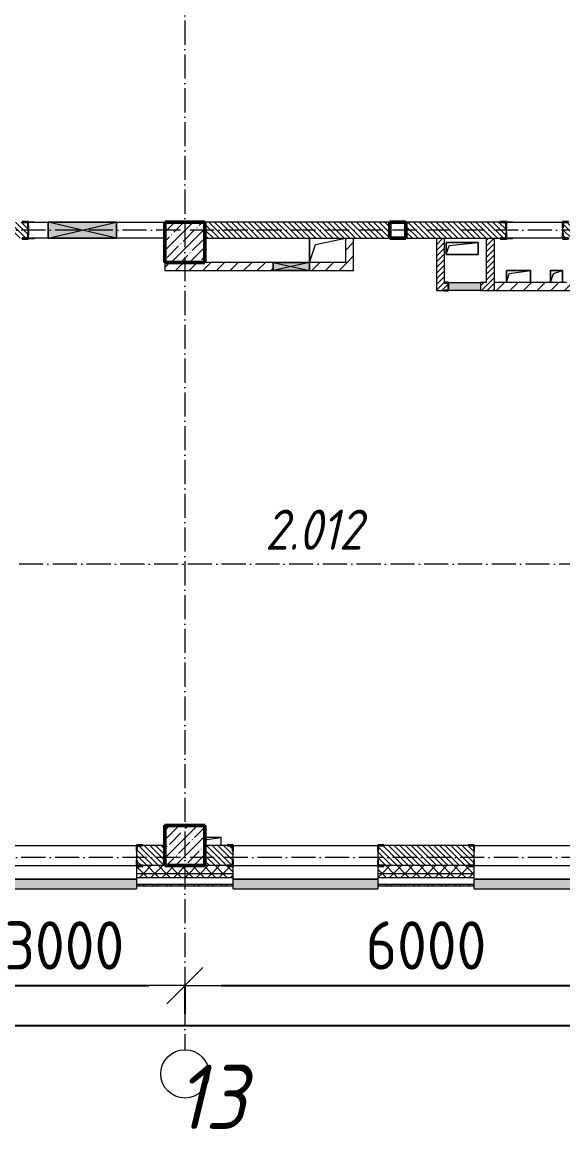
# Model space of a CAD drawing. Header units: millimetres. Extents: x 2294 to 908349, y -83289 to 219220.
# Drawn here: x 26488 to 33216, y 57933 to 71694 of the extents above; entities that cross this region are included whole.
import ezdxf

# ---------------------------------------------------------------- set-up
doc = ezdxf.new("R2010")
doc.units = ezdxf.units.MM
doc.linetypes.add('50_200_ШТРИХ_1Т_ш5_п1_п1_', pattern=[700, 500, -100, 0, -100])
for name, color, linetype, lineweight in [('3.3) Вычитаем ЖБбалки 0.4м -', 31, 'Continuous', 30), ('A-____-____-DIMS', 7, 'Continuous', 9), ('A-DETL-GENF-OTLN', 7, 'Continuous', 9), ('A-FLOR-____-OTLN', 7, 'Continuous', 9), ('A-GENM-____-MCUT', 7, 'Continuous', 25), ('A-GENM-____-OTLN', 7, 'Continuous', 9), ('A-GENM-____-OTLN-1', 7, 'Continuous', 25), ('A-GLAZ-____-OTLN', 7, 'Continuous', 9), ('A-WALL-____-MCUT', 7, 'Continuous', 13), ('A-WALL-____-MCUT-1', 7, 'Continuous', 9), ('A-WALL-____-OTLN', 7, 'Continuous', 9), ('A-WALL-____-PATT-1', 7, 'Continuous', 9), ('A-WALL-FNSH-MCUT-1', 7, 'Continuous', 9), ('I-WALL-____-OTLN', 7, 'Continuous', 9), ('S-COLS-____-MCUT', 7, 'Continuous', 50), ('S-COLS-____-OTLN', 7, 'Continuous', 9), ('S-GRID-____-IDEN', 7, 'Continuous', 9), ('S-GRID-____-OTLN-1', 7, '50_200_ШТРИХ_1Т_ш5_п1_п1_', 9), ('Марки помещений', 7, 'Continuous', 9)]:
    doc.layers.add(name, color=color, linetype=linetype, lineweight=lineweight)
doc.layers.add('A-GLAZ-____-OTLN-1', color=7, linetype='Continuous', lineweight=9, true_color=0xc0c0c0)
doc.styles.add('ISOCPEUR_I_2', font='isocpeui.ttf', dxfattribs={"width": 0.85, "height": 2.3})
doc.styles.add('ISOCPEUR_I_9', font='isocpeui.ttf', dxfattribs={"width": 0.9, "height": 250})
doc.styles.add('СПДС', font='isocpeur.ttf', dxfattribs={"width": 0.9})
doc.dimstyles.new('Размера А3', dxfattribs={"dimtxt": 800, "dimasz": 450, "dimexe": 350, "dimexo": 100, "dimgap": 200, "dimtad": 1, "dimdec": 0, "dimrnd": 10, "dimzin": 0, "dimdsep": 46, "dimtxsty": 'СПДС', "dimblk": 'ARROWHEAD_6', "dimcen": 1, "dimclrd": 5, "dimclre": 5, "dimclrt": 5, "dimazin": 0, "dimtfac": 1, "dimtdec": 0, "dimtmove": 2, "dimatfit": 3, "dimfxl": 1, "dimtolj": 1, "dimtzin": 0, "dimarcsym": 0})
pattern_1 = [(45, (7562.79, 6025.28), (-70.71068, 70.71068), []), (135, (7562.79, 6025.28), (-70.71068, -70.71068), [])]
pattern_2 = [(135, (7562.787, 6025.276), (-35.35534, -35.35534), [])]
pattern_3 = [(45, (7562.787, 6025.276), (-35.35534, 35.35534), [])]
pattern_4 = [(45, (7562.79, 6025.28), (-84.85281, 84.85281), [])]

# ---------------------------------------------------------------- blocks, each defined once
blk = doc.blocks.new('BSC_Колонна _Прямоугольная - 500х500-V49-АР1_План отверстий 2 этажа в осях 1-64_Ю-ЯЯ')
at = {"layer": 'S-COLS-____-OTLN'}
h = blk.add_hatch(dxfattribs=at)
h.set_pattern_fill('FP_59', color=256, style=0, pattern_type=2)
h.set_pattern_definition([(45, (-20950, -55431.04), (-114.04925, 114.04925), []), (45, (-20835.95, -55431.04), (-114.04925, 114.04925), [201.613, -40.323, 3.353, -36.97])])
h.paths.add_polyline_path([(-250, -250), (250, -250), (250, 250), (-250, 250)], flags=0)
at = {"layer": 'S-COLS-____-MCUT'}
for p, q in [((250, 250), (-250, 250)), ((-250, 250), (-250, -250)), ((250, -250), (250, 250)), ((-250, -250), (250, -250))]:
    blk.add_line(p, q, dxfattribs=at)
blk = doc.blocks.new('BSC_Колонна _Прямоугольная - 500х500-V50-АР1_План отверстий 2 этажа в осях 1-64_Ю-ЯЯ')
at = {"layer": 'S-COLS-____-OTLN'}
h = blk.add_hatch(dxfattribs=at)
h.set_pattern_fill('FP_60', color=256, style=0, pattern_type=2)
h.set_pattern_definition([(45, (-20950, -62931.04), (-114.04925, 114.04925), []), (45, (-20835.95, -62931.04), (-114.04925, 114.04925), [201.613, -40.323, 3.353, -36.97])])
h.paths.add_polyline_path([(-250, -250), (250, -250), (250, 250), (-250, 250)], flags=0)
at = {"layer": 'S-COLS-____-MCUT'}
for p, q in [((250, 250), (-250, 250)), ((-250, 250), (-250, -250)), ((250, -250), (250, 250)), ((-250, -250), (250, -250))]:
    blk.add_line(p, q, dxfattribs=at)
blk = doc.blocks.new('Фахверк_СКБ_Уголок - 250_2700-27497298-АР1_План отверстий 2 этажа в осях 1-64_Ю-ЯЯ')
at = {"layer": 'A-GENM-____-MCUT'}
for p, q in [((200, 181), (125, 181)), ((125, 181), (125, 106)), ((131, 106), (131, 175)), ((131, 175), (200, 175)), ((200, 175), (200, 181)), ((125, 106), (131, 106)), ((131, -6), (125, -6)), ((125, -6), (125, -81)), ((125, -81), (200, -81)), ((131, -75), (131, -6)), ((200, -75), (131, -75)), ((200, -81), (200, -75))]:
    blk.add_line(p, q, dxfattribs=at)
blk = doc.blocks.new('154_Стойка_СКБ_Уголок - СМ-2180_200-28268025-АР1_План отверстий 2 этажа в осях 1-64_Ю-ЯЯ')
at = {"layer": 'A-GENM-____-MCUT'}
for p, q in [((125, 156), (125, 81)), ((200, 156), (125, 156)), ((131, 81), (131, 150)), ((131, 150), (200, 150)), ((200, 150), (200, 156)), ((125, 81), (131, 81)), ((131, 19), (125, 19)), ((125, 19), (125, -56)), ((131, -50), (131, 19)), ((125, -56), (200, -56)), ((200, -50), (131, -50)), ((200, -56), (200, -50))]:
    blk.add_line(p, q, dxfattribs=at)
blk = doc.blocks.new('Фахверк_СКБ_Уголок - 200_3960_зеркало-28268689-АР1_План отверстий 2 этажа в осях 1-64_Ю-ЯЯ')
at = {"layer": 'A-GENM-____-MCUT'}
for p, q in [((200, 156), (125, 156)), ((125, 156), (125, 81)), ((131, 81), (131, 150)), ((131, 150), (200, 150)), ((200, 150), (200, 156)), ((125, 81), (131, 81)), ((131, 19), (125, 19)), ((125, 19), (125, -56)), ((131, -50), (131, 19)), ((125, -56), (200, -56)), ((200, -50), (131, -50)), ((200, -56), (200, -50))]:
    blk.add_line(p, q, dxfattribs=at)
blk = doc.blocks.new('Стойка_Влож_Уголок_Опорный - Уголок-28213941-АР1_План отверстий 2 этажа в осях 1-64_Ю-ЯЯ')
at = {"layer": 'A-GENM-____-OTLN'}
for p, q in [((-212, -6), (-212, 0)), ((0, 0), (0, -6)), ((-212, -75), (-212, -6)), ((-212, -6), (-206, -6)), ((-212, -75), (-206, -75)), ((-6, -6), (0, -6)), ((-6, -75), (0, -75)), ((0, -6), (0, -75))]:
    blk.add_line(p, q, dxfattribs=at)
blk = doc.blocks.new('154_Стойка_СКБ_Уголок - СМ-2480_200-28346303-АР1_План отверстий 2 этажа в осях 1-64_Ю-ЯЯ')
at = {"layer": 'A-GENM-____-MCUT'}
for p, q in [((125, 156), (125, 81)), ((200, 156), (125, 156)), ((131, 81), (131, 150)), ((131, 150), (200, 150)), ((200, 150), (200, 156)), ((125, 81), (131, 81)), ((131, 19), (125, 19)), ((125, 19), (125, -56)), ((131, -50), (131, 19)), ((125, -56), (200, -56)), ((200, -50), (131, -50)), ((200, -56), (200, -50))]:
    blk.add_line(p, q, dxfattribs=at)
blk = doc.blocks.new('Стойка_Влож_Полоса боковая - Полоса-V150-АР1_План отверстий 2 этажа в осях 1-64_Ю-ЯЯ')
at = {"layer": 'A-GENM-____-OTLN'}
for p, q in [((-5, 60), (0, 60)), ((-5, -60), (-5, 60)), ((0, 31), (0, -31)), ((0, -60), (-5, -60))]:
    blk.add_line(p, q, dxfattribs=at)
blk = doc.blocks.new('AR_Отверстие Ниша - Лючок-32403922-АР1_План отверстий 2 этажа в осях 1-64_Ю-ЯЯ')
at = {"layer": 'A-GLAZ-____-OTLN'}
blk.add_hatch(color=256, dxfattribs=at).paths.add_polyline_path([(-200, 50), (-200, -50), (200, -50), (200, 50)], flags=0)
for p, q in [((-200, 50), (200, 50)), ((-200, -50), (-200, 50)), ((200, -50), (-200, -50))]:
    blk.add_line(p, q, dxfattribs=at)
blk = doc.blocks.new('154_Фахверк_СКБ_Швеллер - Тип_100_3960_зеркало-29769493-АР1_План отверстий 2 этажа в осях 1-64_Ю-ЯЯ')
at = {"layer": 'A-GENM-____-MCUT'}
for p, q in [((175, 50), (125, 50)), ((125, 50), (125, -50)), ((128, 47), (175, 47)), ((128, -47), (128, 47)), ((175, 47), (175, 50)), ((125, -50), (175, -50)), ((175, -47), (128, -47)), ((175, -50), (175, -47))]:
    blk.add_line(p, q, dxfattribs=at)
blk = doc.blocks.new('AR_Отверстие прямоугольное _в плите_ - AR_Отверстие прямоугольное _в плите_-30229441-АР1_План отверстий 2 этажа в осях 1-64_Ю-ЯЯ')
at = {"layer": 'A-GENM-____-OTLN'}
for p, q in [((150, 75), (-150, 75)), ((-150, 75), (-150, -75)), ((-150, -75), (-113, 37)), ((-113, 37), (150, 75)), ((150, -75), (150, 75))]:
    blk.add_line(p, q, dxfattribs=at)
blk = doc.blocks.new('AR_Отверстие прямоугольное _в плите_ - AR_Отверстие прямоугольное _в плите_-30423627-АР1_План отверстий 2 этажа в осях 1-64_Ю-ЯЯ')
at = {"layer": 'A-GENM-____-OTLN'}
for p, q in [((75, 75), (-75, 75)), ((-75, 75), (-75, -75)), ((-75, -75), (-37, 37)), ((-37, 37), (75, 75)), ((75, -75), (75, 75))]:
    blk.add_line(p, q, dxfattribs=at)
blk = doc.blocks.new('AR_Отверстие прямоугольное _в плите_ - AR_Отверстие прямоугольное _в плите_-V155-АР1_План отверстий 2 этажа в осях 1-64_Ю-ЯЯ')
at = {"layer": 'A-GENM-____-OTLN'}
for p, q in [((200, 75), (-200, 75)), ((-200, 75), (-200, -75)), ((-200, -75), (-163, 37)), ((-163, 37), (200, 75)), ((200, -75), (200, 75)), ((-200, -75), (200, -75))]:
    blk.add_line(p, q, dxfattribs=at)
blk = doc.blocks.new('AR_Отверстие прямоугольное _в плите_ - AR_Отверстие прямоугольное _в плите_-V167-АР1_План отверстий 2 этажа в осях 1-64_Ю-ЯЯ')
at = {"layer": 'A-GENM-____-OTLN'}
for p, q in [((100, 50), (-100, 50)), ((-100, -50), (-75, 25)), ((-75, 25), (100, 50)), ((100, -50), (100, 50))]:
    blk.add_line(p, q, dxfattribs=at)
blk = doc.blocks.new('AR_Отверстие прямоугольное _в плите_ - AR_Отверстие прямоугольное _в плите_-V196-АР1_План отверстий 2 этажа в осях 1-64_Ю-ЯЯ')
at = {"layer": 'A-GENM-____-OTLN'}
for p, q in [((-225, 150), (-225, -150)), ((-150, 75), (225, 150)), ((-225, -150), (-150, 75))]:
    blk.add_line(p, q, dxfattribs=at)
blk = doc.blocks.new('Отлив_СКБ - Отлив витража_120_НВФ-31885687-АР1_План отверстий 2 этажа в осях 1-64_Ю-ЯЯ')
at = {"layer": 'A-GLAZ-____-OTLN-1'}
for points in [[(0, 0), (0, -2), (1800, -2), (1800, 0), (1023, 0)], [(0, -83), (0, -120), (1800, -120), (1800, -2), (0, -2), (0, -63)]]:
    blk.add_hatch(color=256, dxfattribs=at).paths.add_polyline_path(points, flags=0)
at = {"layer": 'A-GLAZ-____-OTLN'}
for p, q in [((0, 0), (1800, 0)), ((1800, -2), (0, -2)), ((0, -120), (0, -83)), ((0, -120), (1800, -120)), ((1800, -83), (1800, -120))]:
    blk.add_line(p, q, dxfattribs=at)
blk = doc.blocks.new('BSC_Колонна _Прямоугольная1 - 200х200 _металл_-35201446-АР1_План отверстий 2 этажа в осях 1-64_Ю-ЯЯ')
at = {"layer": 'S-COLS-____-MCUT'}
for p, q in [((100, 100), (-100, 100)), ((-100, 100), (-100, -100)), ((100, -100), (100, 100)), ((-100, -100), (100, -100))]:
    blk.add_line(p, q, dxfattribs=at)
blk = doc.blocks.new('AR_Отверстие прямоугольное _в стене_ - AR_Отверстие прямоугольное _в стене__ОВ-36815002-АР1_План отверстий 2 этажа в осях 1-64_Ю-ЯЯ')
at = {"layer": 'A-GLAZ-____-OTLN'}
blk.add_hatch(color=256, dxfattribs=at).paths.add_polyline_path([(225, -50), (225, 50), (-225, 50), (-225, -50)], flags=0)
at = {"layer": 'A-DETL-GENF-OTLN'}
for p, q in [((-225, -50), (-225, 50)), ((-225, 50), (225, 50)), ((225, 50), (-225, -50)), ((-225, 50), (225, -50)), ((225, 50), (-225, 50)), ((-225, 50), (-225, -50)), ((225, 50), (225, -50)), ((225, -50), (225, 50)), ((225, -50), (-225, -50)), ((-225, -50), (225, -50))]:
    blk.add_line(p, q, dxfattribs=at)
blk = doc.blocks.new('AR_Отверстие прямоугольное _в стене_ - AR_Отверстие прямоугольное _в стене__ОВ-36798040-АР1_План отверстий 2 этажа в осях 1-64_Ю-ЯЯ')
at = {"layer": 'A-GLAZ-____-OTLN'}
blk.add_hatch(color=256, dxfattribs=at).paths.add_polyline_path([(425, -100), (425, 100), (-425, 100), (-425, -100)], flags=0)
at = {"layer": 'A-DETL-GENF-OTLN'}
for p, q in [((-425, -100), (-425, 100)), ((-425, 100), (425, 100)), ((425, 100), (-425, -100)), ((-425, 100), (425, -100)), ((425, 100), (-425, 100)), ((-425, 100), (-425, -100)), ((425, 100), (425, -100)), ((425, -100), (425, 100)), ((425, -100), (-425, -100)), ((-425, -100), (425, -100))]:
    blk.add_line(p, q, dxfattribs=at)
blk = doc.blocks.new('2floor')
at = {"layer": 'A-WALL-____-PATT-1'}
h = blk.add_hatch(dxfattribs=at)
h.set_pattern_fill('FP_6', color=256, style=0, pattern_type=2)
h.set_pattern_definition(pattern_2)
h.paths.add_polyline_path([(26488, 69006), (26557, 69006), (26557, 69075), (26563, 69075), (26563, 69137), (26557, 69137), (26557, 69206), (25763, 69206), (25763, 69006)], flags=0)
h = blk.add_hatch(dxfattribs=at)
h.set_pattern_fill('FP_6', color=256, style=0, pattern_type=2)
h.set_pattern_definition(pattern_2)
h.paths.add_polyline_path([(34169, 69006), (34263, 69006), (34263, 69206), (34169, 69206), (34169, 69137), (34163, 69137), (34163, 69075), (34169, 69075)], flags=0)
h.paths.add_polyline_path([(31263, 69006), (32507, 69006), (32507, 69075), (32513, 69075), (32513, 69137), (32507, 69137), (32507, 69206), (31263, 69206), (31263, 69033)], flags=0)
h.paths.add_polyline_path([(31063, 69006), (31063, 69206), (28763, 69206), (28763, 69006), (30525, 69006)], flags=0)
h.paths.add_polyline_path([(33263, 69006), (33457, 69006), (33457, 69075), (33463, 69075), (33463, 69137), (33457, 69137), (33457, 69206), (33219, 69206), (33219, 69137), (33213, 69137), (33213, 69075), (33219, 69075), (33219, 69006)], flags=0)
h = blk.add_hatch(dxfattribs=at)
h.set_pattern_fill('FP_4', color=256, style=0, pattern_type=2)
h.set_pattern_definition(pattern_4)
h.paths.add_polyline_path([(30525, 68606), (30613, 68606), (30613, 69006), (30513, 69006), (30513, 68606)], flags=0)
h = blk.add_hatch(dxfattribs=at)
h.set_pattern_fill('FP_5', color=256, style=0, pattern_type=2)
h.set_pattern_definition(pattern_3)
h.paths.add_polyline_path([(31743, 68356), (31743, 69006), (31643, 69006), (31643, 68356)], flags=0)
h = blk.add_hatch(dxfattribs=at)
h.set_pattern_fill('FP_5', color=256, style=0, pattern_type=2)
h.set_pattern_definition(pattern_3)
h.paths.add_polyline_path([(32293, 68356), (32363, 68356), (32363, 69006), (32263, 69006), (32263, 68356)], flags=0)
h = blk.add_hatch(dxfattribs=at)
h.set_pattern_fill('FP_4', color=256, style=0, pattern_type=2)
h.set_pattern_definition(pattern_4)
h.paths.add_polyline_path([(30513, 68606), (30513, 68706), (30063, 68706), (30063, 68606)], flags=0)
h.paths.add_polyline_path([(29613, 68606), (29613, 68706), (28263, 68706), (28263, 68606), (28763, 68606)], flags=0)
h = blk.add_hatch(dxfattribs=at)
h.set_pattern_fill('FP_5', color=256, style=0, pattern_type=2)
h.set_pattern_definition(pattern_3)
h.paths.add_polyline_path([(32263, 68356), (32263, 68456), (32193, 68456), (32193, 68356)], flags=0)
h.paths.add_polyline_path([(31743, 68359), (31790, 68359), (31790, 68453), (31743, 68453), (31743, 68406)], flags=0)
h = blk.add_hatch(dxfattribs=at)
h.set_pattern_fill('FP_4', color=256, style=0, pattern_type=2)
h.set_pattern_definition(pattern_4)
h.paths.add_polyline_path([(34413, 68356), (34413, 68456), (32363, 68456), (32363, 68356), (34060, 68356)], flags=0)
h = blk.add_hatch(dxfattribs=at)
h.set_pattern_fill('FP_6', color=256, style=0, pattern_type=2)
h.set_pattern_definition(pattern_2)
h.paths.add_polyline_path([(27919, 61206), (28263, 61206), (28263, 61456), (27919, 61456), (27919, 61387), (27913, 61387), (27913, 61275), (27919, 61275)], flags=0)
h.paths.add_polyline_path([(26106, 61206), (26107, 61206), (26107, 61275), (26113, 61275), (26113, 61387), (26107, 61387), (26106, 61456), (25763, 61456), (25763, 61206), (26038, 61206)], flags=0)
h = blk.add_hatch(dxfattribs=at)
h.set_pattern_fill('FP_6', color=256, style=0, pattern_type=2)
h.set_pattern_definition(pattern_2)
h.paths.add_polyline_path([(34060, 61206), (34263, 61206), (34263, 61456), (33919, 61456), (33919, 61387), (33913, 61387), (33913, 61275), (33919, 61275), (33919, 61206), (33988, 61206)], flags=0)
h.paths.add_polyline_path([(32038, 61206), (32107, 61206), (32107, 61275), (32113, 61275), (32113, 61387), (32107, 61387), (32107, 61456), (30919, 61456), (30919, 61387), (30913, 61387), (30913, 61275), (30919, 61275), (30919, 61206), (31409, 61206)], flags=0)
h.paths.add_polyline_path([(28857, 61206), (29107, 61206), (29107, 61275), (29113, 61275), (29113, 61387), (29107, 61387), (29107, 61456), (28763, 61456), (28763, 61206)], flags=0)
h = blk.add_hatch(dxfattribs=at)
h.set_pattern_fill('FP_1', color=256, style=0, pattern_type=2)
h.set_pattern_definition(pattern_1)
h.paths.add_polyline_path([(81863, 61056), (81863, 61106), (75513, 61106), (75513, 61056), (81783, 61056)], flags=0)
h.paths.add_polyline_path([(74513, 61056), (74513, 61106), (72563, 61106), (72563, 61056), (72945, 61056)], flags=0)
h.paths.add_polyline_path([(71563, 61056), (71563, 61106), (70463, 61106), (70463, 61056), (71178, 61056)], flags=0)
h.paths.add_polyline_path([(68663, 61056), (68663, 61106), (67463, 61106), (67463, 61056), (67643, 61056)], flags=0)
h.paths.add_polyline_path([(65663, 61056), (65663, 61106), (64463, 61106), (64463, 61056), (64991, 61056)], flags=0)
h.paths.add_polyline_path([(62663, 61056), (62663, 61106), (61463, 61106), (61463, 61056), (62340, 61056)], flags=0)
h.paths.add_polyline_path([(58463, 61056), (59663, 61056), (59663, 61106), (58463, 61106)], flags=0)
h.paths.add_polyline_path([(56154, 61056), (56663, 61056), (56663, 61106), (55463, 61106), (55463, 61056)], flags=0)
h.paths.add_polyline_path([(51913, 61056), (53663, 61056), (53663, 61106), (51913, 61106)], flags=0)
h.paths.add_polyline_path([(48913, 61056), (50113, 61056), (50113, 61106), (48913, 61106)], flags=0)
h.paths.add_polyline_path([(47113, 61056), (47113, 61106), (45913, 61106), (45913, 61056), (46433, 61056)], flags=0)
h.paths.add_polyline_path([(41113, 61056), (41113, 61106), (39913, 61106), (39913, 61056)], flags=0)
h.paths.add_polyline_path([(42913, 61056), (44113, 61056), (44113, 61106), (42913, 61106)], flags=0)
h.paths.add_polyline_path([(38113, 61056), (38113, 61106), (36913, 61106), (36913, 61056), (37595, 61056)], flags=0)
h.paths.add_polyline_path([(35113, 61056), (35113, 61106), (33913, 61106), (33913, 61056), (34944, 61056)], flags=0)
h.paths.add_polyline_path([(30913, 61056), (32113, 61056), (32113, 61106), (30913, 61106)], flags=0)
h.paths.add_polyline_path([(29113, 61056), (29113, 61106), (27913, 61106), (27913, 61056), (28758, 61056)], flags=0)
h.paths.add_polyline_path([(26106, 61056), (26113, 61056), (26113, 61106), (24913, 61106), (24913, 61056), (25223, 61056)], flags=0)
h.paths.add_polyline_path([(23913, 61056), (23913, 61106), (14113, 61106), (14113, 61056), (23455, 61056)], flags=0)
h.paths.add_polyline_path([(13113, 61056), (13113, 61106), (5013, 61106), (5013, 61056), (11083, 61056)], flags=0)
h = blk.add_hatch(dxfattribs=at)
h.set_pattern_fill('FP_1', color=256, style=0, pattern_type=2)
h.set_pattern_definition(pattern_1)
h.paths.add_polyline_path([(81783, 61106), (81863, 61106), (81863, 61206), (75513, 61206), (75513, 61106), (78248, 61106)], flags=0)
h.paths.add_polyline_path([(72563, 61106), (74513, 61106), (74513, 61206), (72638, 61206), (72638, 61200), (72563, 61200)], flags=0)
h.paths.add_polyline_path([(71563, 61106), (71563, 61200), (71488, 61200), (71488, 61206), (70538, 61206), (70538, 61200), (70463, 61200), (70463, 61106), (71178, 61106)], flags=0)
h.paths.add_polyline_path([(67643, 61106), (68663, 61106), (68663, 61200), (68588, 61200), (68588, 61206), (67538, 61206), (67538, 61200), (67463, 61200), (67463, 61106), (67538, 61106)], flags=0)
h.paths.add_polyline_path([(65663, 61106), (65663, 61200), (65588, 61200), (65588, 61206), (64538, 61206), (64538, 61200), (64463, 61200), (64463, 61106), (64991, 61106)], flags=0)
h.paths.add_polyline_path([(61898, 61106), (62663, 61106), (62663, 61200), (62588, 61200), (62588, 61206), (61538, 61206), (61538, 61200), (61463, 61200), (61463, 61106), (61813, 61106)], flags=0)
h.paths.add_polyline_path([(59588, 61106), (59663, 61106), (59663, 61200), (59588, 61200), (59588, 61206), (58538, 61206), (58538, 61200), (58463, 61200), (58463, 61106), (58805, 61106)], flags=0)
h.paths.add_polyline_path([(55463, 61106), (56663, 61106), (56663, 61200), (56588, 61200), (56588, 61206), (55538, 61206), (55538, 61200), (55463, 61200)], flags=0)
h.paths.add_polyline_path([(50038, 61106), (50113, 61106), (50113, 61200), (50038, 61200), (50038, 61206), (48988, 61206), (48988, 61200), (48913, 61200), (48913, 61106), (49968, 61106)], flags=0)
h.paths.add_polyline_path([(51988, 61106), (53663, 61106), (53663, 61200), (53588, 61200), (53588, 61206), (51988, 61206), (51988, 61200), (51913, 61200), (51913, 61106)], flags=0)
h.paths.add_polyline_path([(47038, 61106), (47113, 61106), (47113, 61200), (47038, 61200), (47038, 61206), (45988, 61206), (45988, 61200), (45913, 61200), (45913, 61106), (46763, 61106)], flags=0)
h.paths.add_polyline_path([(44113, 61106), (44113, 61200), (44038, 61200), (44038, 61206), (42988, 61206), (42988, 61200), (42913, 61200), (42913, 61106), (43781, 61106)], flags=0)
h.paths.add_polyline_path([(39913, 61106), (41113, 61106), (41113, 61200), (41038, 61200), (41038, 61206), (39988, 61206), (39988, 61200), (39913, 61200)], flags=0)
h.paths.add_polyline_path([(38113, 61106), (38113, 61200), (38038, 61200), (38038, 61206), (36988, 61206), (36988, 61200), (36913, 61200), (36913, 61106), (38038, 61106)], flags=0)
h.paths.add_polyline_path([(34263, 61106), (35113, 61106), (35113, 61200), (35038, 61200), (35038, 61206), (33988, 61206), (33988, 61200), (33913, 61200), (33913, 61106), (34060, 61106)], flags=0)
h.paths.add_polyline_path([(32113, 61106), (32113, 61200), (32038, 61200), (32038, 61206), (30988, 61206), (30988, 61200), (30913, 61200), (30913, 61106), (31409, 61106)], flags=0)
h.paths.add_polyline_path([(29113, 61106), (29113, 61200), (29038, 61200), (29038, 61206), (27988, 61206), (27988, 61200), (27913, 61200), (27913, 61106), (29038, 61106)], flags=0)
h.paths.add_polyline_path([(26113, 61106), (26113, 61200), (26038, 61200), (26038, 61206), (24988, 61206), (24988, 61200), (24913, 61200), (24913, 61106), (26106, 61106)], flags=0)
h.paths.add_polyline_path([(23913, 61106), (23913, 61200), (23838, 61200), (23838, 61206), (14113, 61206), (14113, 61106), (23455, 61106)], flags=0)
h.paths.add_polyline_path([(13113, 61106), (13113, 61206), (5113, 61206), (5113, 61106), (11083, 61106)], flags=0)
h = blk.add_hatch(dxfattribs=at)
h.set_pattern_fill('FP_3', color=256, style=0, pattern_type=2)
h.set_pattern_definition([(45, (7562.79, 6025.28), (-85.53659, 85.53659), []), (45, (7619.81, 6025.28), (-85.53659, 85.53659), [])])
h.paths.add_polyline_path([(52778, 60956), (52778, 60976), (51913, 60976), (51913, 60956), (52619, 60956)], flags=0)
h.paths.add_polyline_path([(49968, 60956), (50113, 60956), (50113, 60976), (48913, 60976), (48913, 60956)], flags=0)
h.paths.add_polyline_path([(46433, 60956), (47113, 60956), (47113, 60976), (45913, 60976), (45913, 60956)], flags=0)
h.paths.add_polyline_path([(44113, 60956), (44113, 60976), (42913, 60976), (42913, 60956), (43781, 60956)], flags=0)
h.paths.add_polyline_path([(41113, 60956), (41113, 60976), (39913, 60976), (39913, 60956)], flags=0)
h.paths.add_polyline_path([(38113, 60956), (38113, 60976), (36913, 60976), (36913, 60956), (37595, 60956)], flags=0)
h.paths.add_polyline_path([(34944, 60956), (35113, 60956), (35113, 60976), (33913, 60976), (33913, 60956), (34060, 60956)], flags=0)
h.paths.add_polyline_path([(32113, 60956), (32113, 60976), (30913, 60976), (30913, 60956), (31409, 60956)], flags=0)
h.paths.add_polyline_path([(28758, 60956), (29113, 60956), (29113, 60976), (27913, 60976), (27913, 60956)], flags=0)
h.paths.add_polyline_path([(24913, 60956), (26113, 60956), (26113, 60976), (24913, 60976)], flags=0)
h.paths.add_polyline_path([(23913, 60956), (23913, 60976), (14113, 60976), (14113, 60956), (23455, 60956)], flags=0)
h.paths.add_polyline_path([(13113, 60956), (13113, 60976), (4883, 60976), (4883, 60956), (11083, 60956)], flags=0)
at = {"layer": '3.3) Вычитаем ЖБбалки 0.4м -'}
blk.add_lwpolyline([(28263, 61456), (28263, 61706), (28763, 61706), (28763, 61456)], dxfattribs=at)
at = {"layer": 'A-FLOR-____-OTLN'}
for p, q in [((30063, 68706), (30063, 69006)), ((31763, 68956), (32163, 68956)), ((31763, 68806), (31763, 68956)), ((32163, 68956), (32163, 68806)), ((32163, 68806), (31763, 68806)), ((32513, 68606), (32813, 68606)), ((32513, 68456), (32513, 68606)), ((32813, 68606), (32813, 68456)), ((33063, 68606), (33213, 68606)), ((33063, 68456), (33063, 68606)), ((33213, 68606), (33213, 68456))]:
    blk.add_line(p, q, dxfattribs=at)
at = {"layer": 'A-WALL-____-MCUT'}
for p, q in [((31063, 69206), (28763, 69206)), ((32438, 69206), (31263, 69206)), ((32513, 69075), (32513, 69137)), ((33213, 69137), (33213, 69075)), ((28763, 69006), (31063, 69006)), ((31263, 69006), (32438, 69006)), ((27913, 61387), (27913, 61275)), ((28263, 61456), (27988, 61456)), ((29038, 61456), (28763, 61456)), ((29113, 61275), (29113, 61387)), ((30913, 61387), (30913, 61275)), ((32038, 61456), (30988, 61456)), ((32113, 61275), (32113, 61387)), ((27913, 61200), (27913, 60976)), ((29113, 60976), (29113, 61200)), ((30913, 61200), (30913, 60976)), ((32113, 60976), (32113, 61200)), ((27913, 60976), (29113, 60976)), ((30913, 60976), (32113, 60976))]:
    blk.add_line(p, q, dxfattribs=at)
at = {"layer": 'A-WALL-____-MCUT-1'}
for p, q in [((29113, 61106), (27913, 61106)), ((28263, 61206), (27988, 61206)), ((29038, 61206), (28763, 61206)), ((32113, 61106), (30913, 61106)), ((32038, 61206), (30988, 61206)), ((29113, 61056), (27913, 61056)), ((32113, 61056), (30913, 61056))]:
    blk.add_line(p, q, dxfattribs=at)
at = {"layer": 'A-WALL-____-OTLN'}
for p, q in [((26113, 61456), (27913, 61456)), ((29113, 61456), (30913, 61456)), ((32113, 61456), (33913, 61456)), ((26113, 61206), (27913, 61206)), ((29113, 61206), (30913, 61206)), ((32113, 61206), (33913, 61206))]:
    blk.add_line(p, q, dxfattribs=at)
at = {"layer": 'A-WALL-FNSH-MCUT-1'}
for p, q in [((30513, 69006), (30513, 68706)), ((30613, 68606), (30613, 69006)), ((31643, 69006), (31643, 68356)), ((31743, 68456), (31743, 69006)), ((32263, 69006), (32263, 68456)), ((32363, 69006), (32363, 68356)), ((28263, 68706), (28263, 68606)), ((29613, 68706), (28763, 68706)), ((30513, 68706), (30063, 68706)), ((28263, 68606), (29613, 68606)), ((30063, 68606), (30613, 68606)), ((32263, 68456), (32193, 68456)), ((33263, 68456), (32363, 68456)), ((31643, 68356), (31743, 68356)), ((32193, 68356), (34413, 68356)), ((27913, 60976), (27913, 60956)), ((29113, 60956), (29113, 60976)), ((30913, 60976), (30913, 60976)), ((30913, 60976), (30913, 60956)), ((32113, 60956), (32113, 60976)), ((27913, 60956), (29113, 60956)), ((30913, 60956), (32113, 60956))]:
    blk.add_line(p, q, dxfattribs=at)
at = {"layer": 'I-WALL-____-OTLN'}
for p, q in [((26563, 69206), (26813, 69206)), ((27663, 69206), (28263, 69206)), ((32513, 69206), (33213, 69206)), ((26813, 69006), (26563, 69006)), ((28263, 69006), (27663, 69006)), ((33213, 69006), (32513, 69006))]:
    blk.add_line(p, q, dxfattribs=at)
at = {"layer": 'A-GENM-____-OTLN'}
for name, p, rotation in [('Стойка_Влож_Уголок_Опорный - Уголок-28213941-АР1_План отверстий 2 этажа в осях 1-64_Ю-ЯЯ', (26563, 69212), 89.99999999999955), ('Стойка_Влож_Полоса боковая - Полоса-V150-АР1_План отверстий 2 этажа в осях 1-64_Ю-ЯЯ', (26563, 69106), 180), ('Стойка_Влож_Уголок_Опорный - Уголок-28213941-АР1_План отверстий 2 этажа в осях 1-64_Ю-ЯЯ', (32513, 69212), 89.99999999999955)]:
    blk.add_blockref(name, p, dxfattribs=dict(at, rotation=rotation))
for name, p in [('AR_Отверстие прямоугольное _в плите_ - AR_Отверстие прямоугольное _в плите_-V196-АР1_План отверстий 2 этажа в осях 1-64_Ю-ЯЯ', (30288, 68856)), ('AR_Отверстие прямоугольное _в плите_ - AR_Отверстие прямоугольное _в плите_-V155-АР1_План отверстий 2 этажа в осях 1-64_Ю-ЯЯ', (31963, 68881)), ('AR_Отверстие прямоугольное _в плите_ - AR_Отверстие прямоугольное _в плите_-30229441-АР1_План отверстий 2 этажа в осях 1-64_Ю-ЯЯ', (32663, 68531)), ('AR_Отверстие прямоугольное _в плите_ - AR_Отверстие прямоугольное _в плите_-30423627-АР1_План отверстий 2 этажа в осях 1-64_Ю-ЯЯ', (33138, 68531)), ('AR_Отверстие прямоугольное _в плите_ - AR_Отверстие прямоугольное _в плите_-V167-АР1_План отверстий 2 этажа в осях 1-64_Ю-ЯЯ', (28863, 61506))]:
    blk.add_blockref(name, p, dxfattribs=at)
at = {"layer": 'A-GENM-____-OTLN-1', "rotation": 180}
for name, p in [('154_Стойка_СКБ_Уголок - СМ-2480_200-28346303-АР1_План отверстий 2 этажа в осях 1-64_Ю-ЯЯ', (26688, 69156)), ('154_Стойка_СКБ_Уголок - СМ-2180_200-28268025-АР1_План отверстий 2 этажа в осях 1-64_Ю-ЯЯ', (32638, 69156)), ('154_Фахверк_СКБ_Швеллер - Тип_100_3960_зеркало-29769493-АР1_План отверстий 2 этажа в осях 1-64_Ю-ЯЯ', (31918, 68406)), ('Фахверк_СКБ_Уголок - 250_2700-27497298-АР1_План отверстий 2 этажа в осях 1-64_Ю-ЯЯ', (29238, 61381)), ('Фахверк_СКБ_Уголок - 250_2700-27497298-АР1_План отверстий 2 этажа в осях 1-64_Ю-ЯЯ', (32238, 61381))]:
    blk.add_blockref(name, p, dxfattribs=at)
at = {"layer": 'A-GENM-____-OTLN-1'}
for name, p in [('Фахверк_СКБ_Уголок - 200_3960_зеркало-28268689-АР1_План отверстий 2 этажа в осях 1-64_Ю-ЯЯ', (33088, 69056)), ('Фахверк_СКБ_Уголок - 250_2700-27497298-АР1_План отверстий 2 этажа в осях 1-64_Ю-ЯЯ', (27788, 61281)), ('Фахверк_СКБ_Уголок - 250_2700-27497298-АР1_План отверстий 2 этажа в осях 1-64_Ю-ЯЯ', (30788, 61281))]:
    blk.add_blockref(name, p, dxfattribs=at)
at = {"layer": 'A-GLAZ-____-OTLN', "rotation": 180}
for name, p in [('AR_Отверстие прямоугольное _в стене_ - AR_Отверстие прямоугольное _в стене__ОВ-36798040-АР1_План отверстий 2 этажа в осях 1-64_Ю-ЯЯ', (27238, 69106)), ('AR_Отверстие Ниша - Лючок-32403922-АР1_План отверстий 2 этажа в осях 1-64_Ю-ЯЯ', (31993, 68406))]:
    blk.add_blockref(name, p, dxfattribs=at)
at = {"layer": 'A-GLAZ-____-OTLN'}
for name, p in [('AR_Отверстие прямоугольное _в стене_ - AR_Отверстие прямоугольное _в стене__ОВ-36815002-АР1_План отверстий 2 этажа в осях 1-64_Ю-ЯЯ', (29838, 68656)), ('Отлив_СКБ - Отлив витража_120_НВФ-31885687-АР1_План отверстий 2 этажа в осях 1-64_Ю-ЯЯ', (26113, 61039)), ('Отлив_СКБ - Отлив витража_120_НВФ-31885687-АР1_План отверстий 2 этажа в осях 1-64_Ю-ЯЯ', (29113, 61039)), ('Отлив_СКБ - Отлив витража_120_НВФ-31885687-АР1_План отверстий 2 этажа в осях 1-64_Ю-ЯЯ', (32113, 61039))]:
    blk.add_blockref(name, p, dxfattribs=at)
at = {"layer": 'S-COLS-____-OTLN'}
for name, p in [('BSC_Колонна _Прямоугольная - 500х500-V50-АР1_План отверстий 2 этажа в осях 1-64_Ю-ЯЯ', (28513, 68956)), ('BSC_Колонна _Прямоугольная - 500х500-V49-АР1_План отверстий 2 этажа в осях 1-64_Ю-ЯЯ', (28513, 61456))]:
    blk.add_blockref(name, p, dxfattribs=at)
at = {"layer": 'S-COLS-____-OTLN', "rotation": 270.0000000000001}
blk.add_blockref('BSC_Колонна _Прямоугольная1 - 200х200 _металл_-35201446-АР1_План отверстий 2 этажа в осях 1-64_Ю-ЯЯ', (31163, 69106), dxfattribs=at)
at = {"layer": 'Марки помещений', "insert": (29511, 65633), "char_height": 500, "width": 737.55, "attachment_point": 1, "style": 'ISOCPEUR_I_2'}
blk.add_mtext('2.012', dxfattribs=at)
blk = doc.blocks.new('Ось сетки - Круг_Ø6_00__ISO-2_5_0_9K_-25732049-АР1_План отверстий 3 этажа в осях 1-64_Ю-ЯЯ')
at = {"layer": 'S-GRID-____-IDEN'}
blk.add_circle((0, 0), 3, dxfattribs=at)
blk = doc.blocks.new('ARROWHEAD_6')
at = {"color": 0, "linetype": 'Continuous'}
for p, q in [((-0.5, -0.5), (0.5, 0.5)), ((0, 0), (-1, 0))]:
    blk.add_line(p, q, dxfattribs=at)
blk = doc.blocks.new('*D2769')
at = {"layer": 'A-____-____-DIMS', "color": 0, "lineweight": -2, "transparency": 16777216}
for p, q in [((183534, 59720), (183534, 59364)), ((183984, 59714), (186084, 59714)), ((186534, 59720), (186534, 59364))]:
    blk.add_line(p, q, dxfattribs=at)
at = {"layer": 'Defpoints', "color": 0, "transparency": 16777216}
for p in [(183534, 59820), (186534, 59820), (186534, 59714)]:
    blk.add_point(p, dxfattribs=at)
at = {"layer": 'A-____-____-DIMS', "color": 0, "lineweight": -2, "transparency": 16777216, "xscale": 450, "yscale": 450, "zscale": 450, "rotation": 180}
blk.add_blockref('ARROWHEAD_6', (183534, 59714), dxfattribs=at)
at = {"layer": 'A-____-____-DIMS', "color": 0, "lineweight": -2, "transparency": 16777216, "xscale": 450, "yscale": 450, "zscale": 450}
blk.add_blockref('ARROWHEAD_6', (186534, 59714), dxfattribs=at)
at = {"layer": 'A-____-____-DIMS', "color": 0, "transparency": 16777216, "insert": (185034, 60214), "char_height": 600, "attachment_point": 5, "style": 'СПДС'}
blk.add_mtext('\\A1;3000', dxfattribs=at)
blk = doc.blocks.new('*D2770')
at = {"layer": 'A-____-____-DIMS', "color": 0, "lineweight": -2, "transparency": 16777216}
for p, q in [((186534, 59720), (186534, 59364)), ((186984, 59714), (192084, 59714)), ((192534, 59720), (192534, 59364))]:
    blk.add_line(p, q, dxfattribs=at)
at = {"layer": 'Defpoints', "color": 0, "transparency": 16777216}
for p in [(186534, 59820), (192534, 59820), (192534, 59714)]:
    blk.add_point(p, dxfattribs=at)
at = {"layer": 'A-____-____-DIMS', "color": 0, "lineweight": -2, "transparency": 16777216, "xscale": 450, "yscale": 450, "zscale": 450, "rotation": 180}
blk.add_blockref('ARROWHEAD_6', (186534, 59714), dxfattribs=at)
at = {"layer": 'A-____-____-DIMS', "color": 0, "lineweight": -2, "transparency": 16777216, "xscale": 450, "yscale": 450, "zscale": 450}
blk.add_blockref('ARROWHEAD_6', (192534, 59714), dxfattribs=at)
at = {"layer": 'A-____-____-DIMS', "color": 0, "transparency": 16777216, "insert": (189534, 60214), "char_height": 600, "attachment_point": 5, "style": 'СПДС'}
blk.add_mtext('\\A1;6000', dxfattribs=at)
blk = doc.blocks.new('*D2785')
at = {"layer": 'A-____-____-DIMS', "color": 0, "lineweight": -2, "transparency": 16777216}
for p, q in [((163234, 59223), (163234, 58867)), ((163684, 59217), (236184, 59217)), ((236634, 59223), (236634, 58867))]:
    blk.add_line(p, q, dxfattribs=at)
at = {"layer": 'Defpoints', "color": 0, "transparency": 16777216}
for p in [(163234, 59323), (236634, 59323), (236634, 59217)]:
    blk.add_point(p, dxfattribs=at)
at = {"layer": 'A-____-____-DIMS', "color": 0, "lineweight": -2, "transparency": 16777216, "xscale": 450, "yscale": 450, "zscale": 450, "rotation": 180}
blk.add_blockref('ARROWHEAD_6', (163234, 59217), dxfattribs=at)
at = {"layer": 'A-____-____-DIMS', "color": 0, "lineweight": -2, "transparency": 16777216, "xscale": 450, "yscale": 450, "zscale": 450}
blk.add_blockref('ARROWHEAD_6', (236634, 59217), dxfattribs=at)
at = {"layer": 'A-____-____-DIMS', "color": 0, "transparency": 16777216, "insert": (199934, 59717), "char_height": 600, "attachment_point": 5, "style": 'СПДС'}
blk.add_mtext('\\A1;73400', dxfattribs=at)
blk = doc.blocks.new('3osi')
at = {"layer": 'S-GRID-____-OTLN-1', "color": 251, "ltscale": 0.6, "true_color": 0x636466}
for p, q in [((186533.5, 96918.1), (186533.5, 58916.9)), ((269657.9, 69106.3), (160914.7, 69106.3)), ((241063.5, 64956.3), (160914.7, 64956.3)), ((269657.9, 61306.3), (160914.7, 61306.3))]:
    blk.add_line(p, q, dxfattribs=at)
at = {"layer": 'S-GRID-____-IDEN', "xscale": 99.99999999999993, "yscale": 99.99999999999993, "zscale": 99.99999999999993, "rotation": 180}
blk.add_blockref('Ось сетки - Круг_Ø6_00__ISO-2_5_0_9K_-25732049-АР1_План отверстий 3 этажа в осях 1-64_Ю-ЯЯ', (186533.5, 58616.9), dxfattribs=at)
at = {"layer": 'S-GRID-____-IDEN', "insert": (186423, 58730.8), "char_height": 800, "width": 346.329, "attachment_point": 1, "style": 'ISOCPEUR_I_9'}
blk.add_mtext('13', dxfattribs=at)
at = {"layer": 'A-____-____-DIMS'}
for base, p1, p2, picture, middle in [((186533.5, 59713.7), (183533.5, 59819.8), (186533.5, 59819.8), '*D2769', (185033.5, 60213.7)), ((192533.5, 59713.7), (186533.5, 59819.8), (192533.5, 59819.8), '*D2770', (189533.5, 60213.7)), ((236633.5, 59216.9), (163233.5, 59323), (236633.5, 59323), '*D2785', (199933.5, 59716.9))]:
    dim = blk.add_linear_dim(base=base, p1=p1, p2=p2, dimstyle='Размера А3', override={"dimtxt": 600, "dimclrd": 0, "dimclre": 0, "dimclrt": 0}, dxfattribs=at)
    dim.commit()
    dim.dimension.update_dxf_attribs({"geometry": picture, "text_midpoint": middle})

msp = doc.modelspace()

# ---------------------------------------------------------------- block references
for name, p in [('3osi', (-158020.7, 0)), ('2floor', (0, 0))]:
    msp.add_blockref(name, p)

doc.saveas('drawing.dxf')
